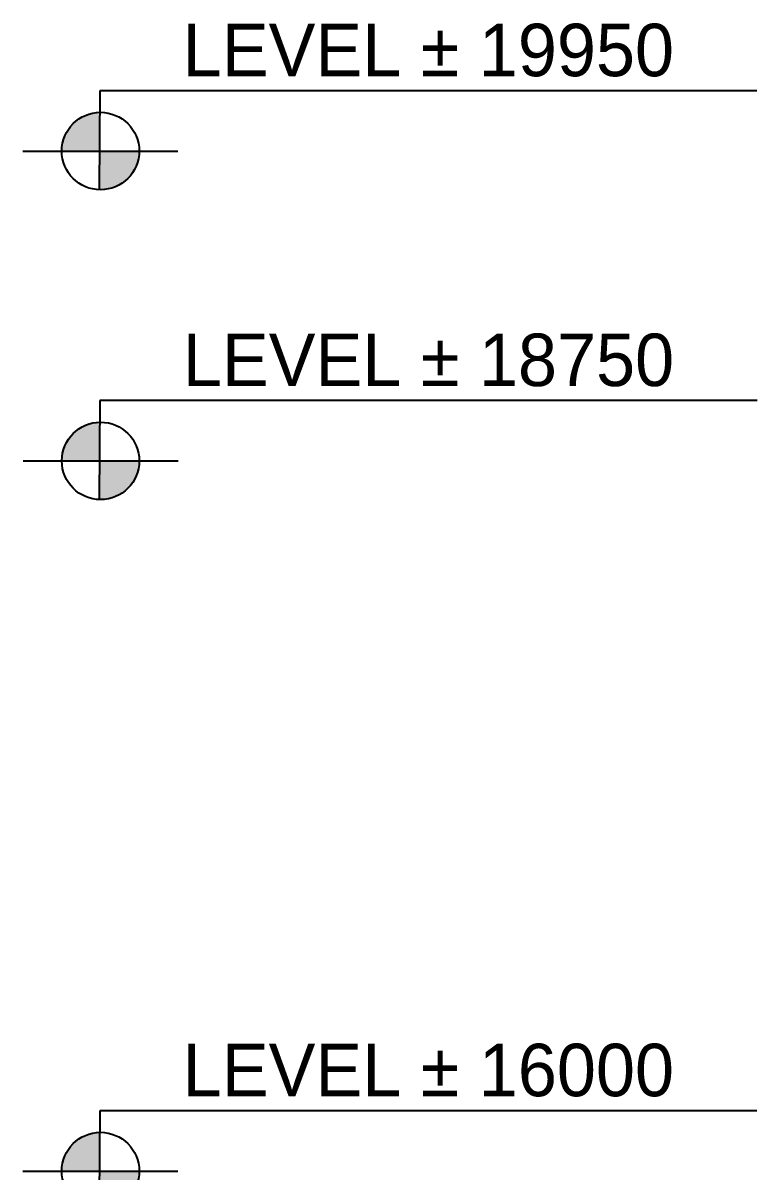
# Model space of a CAD drawing. Header units: millimetres. Extents: x 173236 to 801264, y -94969 to 615039.
# Drawn here: x 506658 to 509499, y -4474 to -28 of the extents above; entities that cross this region are included whole.
import ezdxf
from ezdxf.enums import TextEntityAlignment as Align

# ---------------------------------------------------------------- set-up
doc = ezdxf.new("R2010")
doc.units = ezdxf.units.MM
doc.header["$MEASUREMENT"] = 0
doc.layers.add('VOX-A-ANNO-LEVEL', color=200, linetype='Continuous')
doc.styles.add('2 mm Rotis Annotative', font='', dxfattribs={"height": 2})
doc.styles.get('2 mm Rotis Annotative').set_extended_font_data('Rotis Sans Serif')

# ---------------------------------------------------------------- blocks, each defined once
blk = doc.blocks.new('*U57')
at = {"layer": 'VOX-A-ANNO-LEVEL'}
h = blk.add_hatch(color=256, dxfattribs=at)
h.dxf.hatch_style = 1
edge = h.paths.add_edge_path()
edge.add_arc((0.047, 0), 1.5, 267.655, 360)
edge.add_line((1.547, 0), (0, 0))
edge.add_line((0, 0), (-0.014, -1.499))
edge = h.paths.add_edge_path()
edge.add_arc((0.047, 0), 1.5, 91.2628, 180)
edge.add_line((-1.453, 0), (0, 0))
edge.add_line((0, 0), (0.014, 1.5))
for p, q in [((0.022, 2.335), (-0.002, -1.499)), ((25.456, 2.335), (0.022, 2.335)), ((-2.953, 0), (3.047, 0))]:
    blk.add_line(p, q, dxfattribs=at)
blk.add_circle((0.047, 0), 1.5, dxfattribs=at)
at = {"layer": 'VOX-A-ANNO-LEVEL', "style": '2 mm Rotis Annotative'}
blk.add_attdef('LEVEL_NAME', text='', height=2.032, dxfattribs=at).set_placement((12.739, 3.914), align=Align.MIDDLE)

msp = doc.modelspace()

# ---------------------------------------------------------------- block references
at = {"xscale": 100, "yscale": 100, "zscale": 100}
for p, values in [((506953.3, -523.8), {'LEVEL_NAME': 'LEVEL %%P 19950'}), ((506953.7, -1723.8), {'LEVEL_NAME': 'LEVEL %%P 18750'}), ((506953.3, -4473.8), {'LEVEL_NAME': 'LEVEL %%P 16000'})]:
    msp.add_blockref('*U57', p, dxfattribs=at).add_auto_attribs(values)

doc.saveas('drawing.dxf')
